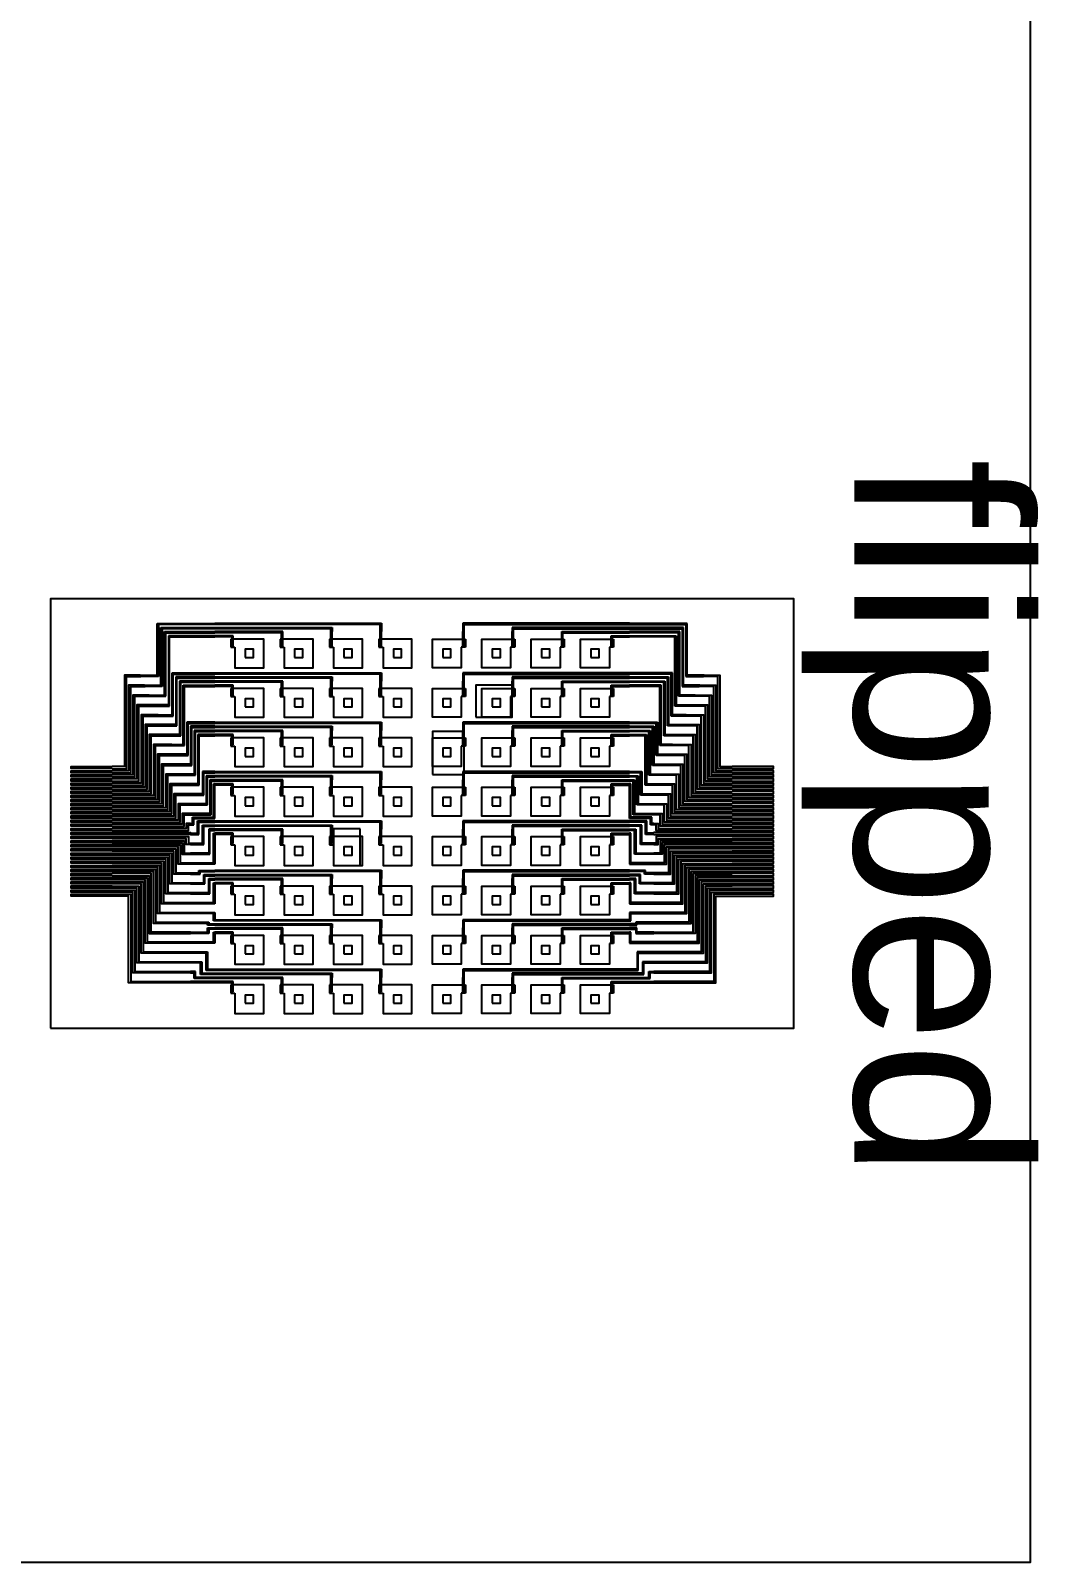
# Model space of a CAD drawing. Header units: millimetres. Extents: x -64 to 318, y -275 to 106.
# Drawn here: x 195.8 to 318.2, y -274.5 to -88.4 of the extents above; entities that cross this region are included whole.
import ezdxf

# ---------------------------------------------------------------- set-up
doc = ezdxf.new("R2010")
doc.units = ezdxf.units.MM
doc.header["$MEASUREMENT"] = 0
doc.styles.get("Standard").update_dxf_attribs({"font": 'Arial.ttf'})

# ---------------------------------------------------------------- blocks, each defined once
blk = doc.blocks.new('*U77')
at = {"color": 3}
for p, q in [((-2, -1.75), (-2, -0.75)), ((-2, -0.75), (-1.5, -0.75)), ((-1.5, -1.75), (-2, -1.75)), ((-1.5, -0.75), (-1.5, -0.75))]:
    blk.add_line(p, q, dxfattribs=at)
blk.add_lwpolyline([(-1.5, -0.75), (-1.5, 1.75), (2, 1.75), (2, -1.75), (-1.5, -1.75)], dxfattribs=at)
blk = doc.blocks.new('*U79')
at = {"color": 0, "linetype": 'ByBlock', "lineweight": -2, "transparency": 16777216}
for p in [(0, 0), (6, 0), (12, 0), (18, 0), (0, -6), (6, -6), (12, -6), (18, -6), (0, -12), (6, -12), (12, -12), (18, -12), (0, -18), (6, -18), (12, -18), (18, -18), (0, -24), (6, -24), (12, -24), (18, -24), (0, -30), (6, -30), (12, -30), (18, -30), (0, -36), (6, -36), (12, -36), (18, -36), (0, -42), (6, -42), (12, -42), (18, -42)]:
    blk.add_blockref('*U77', p, dxfattribs=at)
blk = doc.blocks.new('*U80')
blk.add_lwpolyline([(-0.125, 2.5), (-0.125, -2.5), (0.125, -2.5), (0.125, 2.5)])
blk = doc.blocks.new('*U81')
at = {"color": 0, "linetype": 'ByBlock', "lineweight": -2, "transparency": 16777216}
for p in [(0, 0), (0.5, 0), (1, 0), (1.5, 0), (2, 0), (2.5, 0), (3, 0), (3.5, 0), (4, 0), (4.5, 0), (5, 0), (5.5, 0), (6, 0), (6.5, 0), (7, 0), (7.5, 0), (8, 0), (8.5, 0), (9, 0), (9.5, 0), (10, 0), (10.5, 0), (11, 0), (11.5, 0), (12, 0), (12.5, 0), (13, 0), (13.5, 0), (14, 0), (14.5, 0), (15, 0), (15.5, 0)]:
    blk.add_blockref('*U80', p, dxfattribs=at)
blk = doc.blocks.new('*U82')
for p, q in [((-8.03, 0.28), (-10.12, 0.28)), ((-7.88, 0.13), (-10.12, 0.13)), ((-8.03, 1.38), (-8.03, 0.28)), ((-8.03, 1.38), (-7.88, 1.38)), ((-8.03, 0.28), (-8.03, 0.28)), ((-7.88, 1.38), (-7.88, 0.13)), ((-2.03, 1.38), (-2.03, -0.22)), ((-2.03, 1.38), (-1.88, 1.38)), ((-2, 0.17), (-2, 0.17)), ((-1.88, 1.38), (-1.88, 0.13)), ((-1.88, 0.13), (-1.88, -0.37)), ((3.97, 1.38), (3.97, -0.22)), ((3.97, 1.38), (4.12, 1.38)), ((4, 0.17), (4, 0.17)), ((4.12, 1.38), (4.12, 0.13)), ((4.12, 0.13), (4.12, -0.37)), ((9.97, 1.38), (9.97, -0.22)), ((9.97, 1.38), (10.12, 1.38)), ((10, 0.17), (10, 0.17)), ((10.12, 1.38), (10.12, 0.13)), ((10.12, 0.13), (10.12, -0.37)), ((-2.03, -0.22), (-10.12, -0.22)), ((-1.88, -0.37), (-10.12, -0.37)), ((3.97, -0.72), (-10.12, -0.72)), ((-10.12, -0.88), (4.12, -0.88)), ((9.97, -1.22), (-10.12, -1.22)), ((-10.12, -1.38), (10.12, -1.38)), ((3.97, -0.22), (3.97, -0.72)), ((4.12, -0.88), (4.12, -0.37)), ((9.97, -0.22), (9.97, -0.72)), ((9.97, -0.72), (9.97, -1.22)), ((10.12, -0.88), (10.12, -0.37)), ((10.12, -1.38), (10.12, -0.88))]:
    blk.add_line(p, q)
blk = doc.blocks.new('*U83')
at = {"color": 0, "linetype": 'ByBlock', "lineweight": -2, "transparency": 16777216}
for p in [(0, 0), (0, -6), (0, -12), (0, -18), (0, -24), (0, -30), (0, -36), (0, -42)]:
    blk.add_blockref('*U82', p, dxfattribs=at)
blk = doc.blocks.new('*U84')
at = {"color": 3}
for p, q in [((-2, -1.75), (-2, -0.75)), ((-2, -0.75), (-1.5, -0.75)), ((-1.5, -1.75), (-2, -1.75)), ((-1.5, -0.75), (-1.5, -0.75))]:
    blk.add_line(p, q, dxfattribs=at)
blk.add_lwpolyline([(-1.5, -0.75), (-1.5, 1.75), (2, 1.75), (2, -1.75), (-1.5, -1.75)], dxfattribs=at)
blk = doc.blocks.new('*U85')
at = {"color": 0, "linetype": 'ByBlock', "lineweight": -2, "transparency": 16777216}
for p in [(0, 0), (6, 0), (12, 0), (18, 0), (0, -6), (6, -6), (12, -6), (18, -6), (0, -12), (6, -12), (12, -12), (18, -12), (0, -18), (6, -18), (12, -18), (18, -18), (0, -24), (6, -24), (12, -24), (18, -24), (0, -30), (6, -30), (12, -30), (18, -30), (0, -36), (6, -36), (12, -36), (18, -36), (0, -42), (6, -42), (12, -42), (18, -42)]:
    blk.add_blockref('*U84', p, dxfattribs=at)
blk = doc.blocks.new('*U86')
blk.add_lwpolyline([(-0.125, 2.5), (-0.125, -2.5), (0.125, -2.5), (0.125, 2.5)])
blk = doc.blocks.new('*U87')
at = {"color": 0, "linetype": 'ByBlock', "lineweight": -2, "transparency": 16777216}
for p in [(0, 0), (0.5, 0), (1, 0), (1.5, 0), (2, 0), (2.5, 0), (3, 0), (3.5, 0), (4, 0), (4.5, 0), (5, 0), (5.5, 0), (6, 0), (6.5, 0), (7, 0), (7.5, 0), (8, 0), (8.5, 0), (9, 0), (9.5, 0), (10, 0), (10.5, 0), (11, 0), (11.5, 0), (12, 0), (12.5, 0), (13, 0), (13.5, 0), (14, 0), (14.5, 0), (15, 0), (15.5, 0)]:
    blk.add_blockref('*U86', p, dxfattribs=at)
blk = doc.blocks.new('*U88')
for p, q in [((-8.03, 0.28), (-10.12, 0.28)), ((-7.88, 0.13), (-10.12, 0.13)), ((-8.03, 1.38), (-8.03, 0.28)), ((-8.03, 1.38), (-7.88, 1.38)), ((-8.03, 0.28), (-8.03, 0.28)), ((-7.88, 1.38), (-7.88, 0.13)), ((-2.03, 1.38), (-2.03, -0.22)), ((-2.03, 1.38), (-1.88, 1.38)), ((-2, 0.17), (-2, 0.17)), ((-1.88, 1.38), (-1.88, 0.13)), ((-1.88, 0.13), (-1.88, -0.37)), ((3.97, 1.38), (3.97, -0.22)), ((3.97, 1.38), (4.12, 1.38)), ((4, 0.17), (4, 0.17)), ((4.12, 1.38), (4.12, 0.13)), ((4.12, 0.13), (4.12, -0.37)), ((9.97, 1.38), (9.97, -0.22)), ((9.97, 1.38), (10.12, 1.38)), ((10, 0.17), (10, 0.17)), ((10.12, 1.38), (10.12, 0.13)), ((10.12, 0.13), (10.12, -0.37)), ((-2.03, -0.22), (-10.12, -0.22)), ((-1.88, -0.37), (-10.12, -0.37)), ((3.97, -0.72), (-10.12, -0.72)), ((-10.12, -0.88), (4.12, -0.88)), ((9.97, -1.22), (-10.12, -1.22)), ((-10.12, -1.38), (10.12, -1.38)), ((3.97, -0.22), (3.97, -0.72)), ((4.12, -0.88), (4.12, -0.37)), ((9.97, -0.22), (9.97, -0.72)), ((9.97, -0.72), (9.97, -1.22)), ((10.12, -0.88), (10.12, -0.37)), ((10.12, -1.38), (10.12, -0.88))]:
    blk.add_line(p, q)
blk = doc.blocks.new('*U89')
at = {"color": 0, "linetype": 'ByBlock', "lineweight": -2, "transparency": 16777216}
for p in [(0, 0), (0, -6), (0, -12), (0, -18), (0, -24), (0, -30), (0, -36), (0, -42)]:
    blk.add_blockref('*U88', p, dxfattribs=at)
blk = doc.blocks.new('*U90')
at = {"color": 4}
blk.add_lwpolyline([(-0.5, 0.5), (0.5, 0.5), (0.5, -0.5), (-0.5, -0.5)], close=True, dxfattribs=at)
blk = doc.blocks.new('*U91')
at = {"color": 0, "linetype": 'ByBlock', "lineweight": -2, "transparency": 16777216}
for p in [(0, 0), (6, 0), (12, 0), (18, 0), (24, 0), (30, 0), (36, 0), (42, 0), (0, -6), (6, -6), (12, -6), (18, -6), (24, -6), (30, -6), (36, -6), (42, -6), (0, -12), (6, -12), (12, -12), (18, -12), (24, -12), (30, -12), (36, -12), (42, -12), (0, -18), (6, -18), (12, -18), (18, -18), (24, -18), (30, -18), (36, -18), (42, -18), (0, -24), (6, -24), (12, -24), (18, -24), (24, -24), (30, -24), (36, -24), (42, -24), (0, -30), (6, -30), (12, -30), (18, -30), (24, -30), (30, -30), (36, -30), (42, -30), (0, -36), (6, -36), (12, -36), (18, -36), (24, -36), (30, -36), (36, -36), (42, -36), (0, -42), (6, -42), (12, -42), (18, -42), (24, -42), (30, -42), (36, -42), (42, -42)]:
    blk.add_blockref('*U90', p, dxfattribs=at)

msp = doc.modelspace()

# ---------------------------------------------------------------- linework, layer by layer
for p, q in [((211.14, -166.75), (211.14, -160.45)), ((211.14, -160.45), (218.14, -160.45)), ((218.14, -160.6), (211.29, -160.6)), ((211.29, -160.6), (211.29, -166.9)), ((211.59, -167.95), (211.59, -160.95)), ((211.59, -160.95), (218.14, -160.95)), ((218.14, -161.1), (211.74, -161.1)), ((211.74, -161.1), (211.74, -168.1)), ((212.04, -169.15), (212.04, -161.45)), ((212.04, -161.45), (218.14, -161.45)), ((212.19, -169.3), (212.19, -161.6)), ((212.19, -161.6), (218.14, -161.6)), ((275.51, -160.45), (268.51, -160.45)), ((268.51, -160.6), (275.36, -160.6)), ((275.06, -160.95), (268.51, -160.95)), ((268.51, -161.1), (274.91, -161.1)), ((274.61, -161.45), (268.51, -161.45)), ((274.46, -161.6), (268.51, -161.6)), ((274.46, -169.3), (274.46, -161.6)), ((274.61, -169.15), (274.61, -161.45)), ((274.91, -161.1), (274.91, -168.1)), ((275.06, -167.95), (275.06, -160.95)), ((275.36, -160.6), (275.36, -166.9)), ((275.51, -166.75), (275.51, -160.45)), ((218.14, -161.95), (212.49, -161.95)), ((212.49, -161.95), (212.49, -170.35)), ((212.64, -170.5), (212.64, -162.1)), ((212.64, -162.1), (218.14, -162.1)), ((268.51, -161.95), (274.16, -161.95)), ((274.01, -162.1), (268.51, -162.1)), ((274.01, -170.5), (274.01, -162.1)), ((274.16, -161.95), (274.16, -170.35)), ((209.06, -166.75), (211.14, -166.75)), ((211.29, -166.9), (209.13, -166.9)), ((212.94, -171.55), (212.94, -166.45)), ((212.94, -166.45), (218.14, -166.45)), ((213.09, -171.7), (213.09, -166.6)), ((213.09, -166.6), (218.14, -166.6)), ((218.14, -166.95), (213.39, -166.95)), ((213.39, -166.95), (213.39, -172.75)), ((213.54, -172.9), (213.54, -167.1)), ((213.54, -167.1), (218.14, -167.1)), ((218.14, -167.45), (213.84, -167.45)), ((213.84, -167.45), (213.84, -173.95)), ((273.71, -166.45), (268.51, -166.45)), ((273.56, -166.6), (268.51, -166.6)), ((268.51, -166.95), (273.26, -166.95)), ((273.11, -167.1), (268.51, -167.1)), ((268.51, -167.45), (272.81, -167.45)), ((272.81, -167.45), (272.81, -173.95)), ((273.11, -172.9), (273.11, -167.1)), ((273.26, -166.95), (273.26, -172.75)), ((273.56, -171.7), (273.56, -166.6)), ((273.71, -171.55), (273.71, -166.45)), ((275.36, -166.9), (277.51, -166.9)), ((277.58, -166.75), (275.51, -166.75)), ((209.61, -167.95), (211.59, -167.95)), ((211.74, -168.1), (209.68, -168.1)), ((210.16, -169.15), (212.04, -169.15)), ((210.23, -169.3), (212.19, -169.3)), ((213.99, -174.1), (213.99, -167.6)), ((213.99, -167.6), (218.14, -167.6)), ((214.29, -175.15), (214.29, -167.95)), ((214.29, -167.95), (218.14, -167.95)), ((214.44, -175.3), (214.44, -168.1)), ((214.44, -168.1), (218.14, -168.1)), ((272.66, -167.6), (268.51, -167.6)), ((272.36, -167.95), (268.51, -167.95)), ((272.21, -168.1), (268.51, -168.1)), ((272.21, -175.3), (272.21, -168.1)), ((272.36, -175.15), (272.36, -167.95)), ((272.66, -174.1), (272.66, -167.6)), ((276.42, -169.3), (274.46, -169.3)), ((276.48, -169.15), (274.61, -169.15)), ((274.91, -168.1), (276.96, -168.1)), ((277.03, -167.95), (275.06, -167.95)), ((212.49, -170.35), (210.71, -170.35)), ((210.78, -170.5), (212.64, -170.5)), ((275.87, -170.5), (274.01, -170.5)), ((274.16, -170.35), (275.94, -170.35)), ((211.26, -171.55), (212.94, -171.55)), ((211.33, -171.7), (213.09, -171.7)), ((213.39, -172.75), (211.81, -172.75)), ((211.88, -172.9), (213.54, -172.9)), ((218.14, -172.45), (214.74, -172.45)), ((214.74, -172.45), (214.74, -176.35)), ((214.89, -176.5), (214.89, -172.6)), ((214.89, -172.6), (218.14, -172.6)), ((218.14, -172.95), (215.19, -172.95)), ((215.19, -172.95), (215.19, -177.55)), ((268.51, -172.45), (271.91, -172.45)), ((271.76, -172.6), (268.51, -172.6)), ((268.51, -172.95), (271.46, -172.95)), ((271.46, -172.95), (271.46, -177.55)), ((271.76, -176.5), (271.76, -172.6)), ((271.91, -172.45), (271.91, -176.35)), ((274.77, -172.9), (273.11, -172.9)), ((273.26, -172.75), (274.84, -172.75)), ((275.32, -171.7), (273.56, -171.7)), ((275.39, -171.55), (273.71, -171.55)), ((213.84, -173.95), (212.36, -173.95)), ((212.42, -174.1), (213.99, -174.1)), ((215.34, -177.7), (215.34, -173.1)), ((215.34, -173.1), (218.14, -173.1)), ((218.14, -173.45), (215.64, -173.45)), ((215.64, -173.45), (215.64, -178.75)), ((215.79, -178.9), (215.79, -173.6)), ((215.79, -173.6), (218.14, -173.6)), ((218.14, -173.95), (216.09, -173.95)), ((216.09, -173.95), (216.09, -179.95)), ((216.24, -180.1), (216.24, -174.1)), ((216.24, -174.1), (218.14, -174.1)), ((271.31, -173.1), (268.51, -173.1)), ((268.51, -173.45), (271.01, -173.45)), ((270.86, -173.6), (268.51, -173.6)), ((268.51, -173.95), (270.56, -173.95)), ((270.41, -174.1), (268.51, -174.1)), ((270.41, -180.1), (270.41, -174.1)), ((270.56, -173.95), (270.56, -179.95)), ((270.86, -178.9), (270.86, -173.6)), ((271.01, -173.45), (271.01, -178.75)), ((271.31, -177.7), (271.31, -173.1)), ((274.22, -174.1), (272.66, -174.1)), ((272.81, -173.95), (274.29, -173.95)), ((212.9, -175.15), (214.29, -175.15)), ((212.97, -175.3), (214.44, -175.3)), ((214.74, -176.35), (213.45, -176.35)), ((213.52, -176.5), (214.89, -176.5)), ((273.13, -176.5), (271.76, -176.5)), ((271.91, -176.35), (273.19, -176.35)), ((273.67, -175.3), (272.21, -175.3)), ((273.74, -175.15), (272.36, -175.15)), ((215.19, -177.55), (214, -177.55)), ((214.07, -177.7), (215.34, -177.7)), ((218.14, -178.45), (216.64, -178.45)), ((216.64, -178.45), (216.64, -181.15)), ((216.79, -181.3), (216.79, -178.6)), ((216.79, -178.6), (218.14, -178.6)), ((268.51, -178.45), (270.01, -178.45)), ((269.86, -178.6), (268.51, -178.6)), ((269.86, -181.3), (269.86, -178.6)), ((270.01, -178.45), (270.01, -181.15)), ((272.58, -177.7), (271.31, -177.7)), ((271.46, -177.55), (272.65, -177.55)), ((215.64, -178.75), (214.55, -178.75)), ((214.62, -178.9), (215.79, -178.9)), ((216.09, -179.95), (215.17, -179.95)), ((215.17, -180.1), (216.24, -180.1)), ((218.14, -178.95), (217.09, -178.95)), ((217.09, -178.95), (217.09, -182.35)), ((217.24, -182.5), (217.24, -179.1)), ((217.24, -179.1), (218.14, -179.1)), ((218.14, -179.45), (217.54, -179.45)), ((217.54, -179.45), (217.54, -183.55)), ((217.69, -183.7), (217.69, -179.6)), ((217.69, -179.6), (218.14, -179.6)), ((217.99, -183.99), (217.99, -179.95)), ((217.99, -179.95), (218.14, -179.95)), ((218.14, -184.14), (218.14, -180.1)), ((268.51, -178.95), (269.56, -178.95)), ((269.41, -179.1), (268.51, -179.1)), ((268.51, -179.45), (269.11, -179.45)), ((268.96, -179.6), (268.51, -179.6)), ((268.66, -179.95), (268.51, -179.95)), ((268.51, -184.14), (268.51, -180.1)), ((268.66, -183.99), (268.66, -179.95)), ((268.96, -183.7), (268.96, -179.6)), ((269.11, -179.45), (269.11, -183.55)), ((269.41, -182.5), (269.41, -179.1)), ((269.56, -178.95), (269.56, -182.35)), ((271.48, -180.1), (270.41, -180.1)), ((270.56, -179.95), (271.48, -179.95)), ((272.03, -178.9), (270.86, -178.9)), ((271.01, -178.75), (272.1, -178.75)), ((216.64, -181.15), (215.17, -181.15)), ((215.17, -181.3), (216.79, -181.3)), ((271.48, -181.3), (269.86, -181.3)), ((270.01, -181.15), (271.48, -181.15)), ((217.09, -182.35), (215.17, -182.35)), ((217.54, -183.55), (215.17, -183.55)), ((215.17, -183.7), (217.69, -183.7)), ((215.32, -182.5), (217.24, -182.5)), ((215.44, -184.75), (215.44, -183.99)), ((215.44, -183.99), (217.99, -183.99)), ((215.59, -184.9), (215.59, -184.14)), ((215.59, -184.14), (218.14, -184.14)), ((271.06, -184.14), (268.51, -184.14)), ((271.21, -183.99), (268.66, -183.99)), ((271.48, -183.7), (268.96, -183.7)), ((269.11, -183.55), (271.48, -183.55)), ((271.33, -182.5), (269.41, -182.5)), ((269.56, -182.35), (271.48, -182.35)), ((271.06, -184.9), (271.06, -184.14)), ((271.21, -184.75), (271.21, -183.99)), ((215.17, -184.75), (215.44, -184.75)), ((215.17, -184.9), (215.59, -184.9)), ((215.17, -185.95), (216.04, -185.95)), ((216.04, -185.95), (216.04, -184.45)), ((216.04, -184.45), (218.14, -184.45)), ((216.19, -186.1), (216.19, -184.6)), ((216.19, -184.6), (218.14, -184.6)), ((216.64, -187.15), (216.64, -184.95)), ((216.64, -184.95), (218.14, -184.95)), ((216.79, -187.3), (216.79, -185.1)), ((216.79, -185.1), (218.14, -185.1)), ((218.14, -185.45), (217.39, -185.45)), ((217.39, -185.45), (217.39, -188.35)), ((217.54, -188.5), (217.54, -185.6)), ((217.54, -185.6), (218.14, -185.6)), ((217.99, -189.55), (217.99, -185.95)), ((217.99, -185.95), (218.14, -185.95)), ((270.61, -184.45), (268.51, -184.45)), ((270.46, -184.6), (268.51, -184.6)), ((270.01, -184.95), (268.51, -184.95)), ((269.86, -185.1), (268.51, -185.1)), ((268.51, -185.45), (269.26, -185.45)), ((269.11, -185.6), (268.51, -185.6)), ((268.66, -185.95), (268.51, -185.95)), ((268.66, -189.55), (268.66, -185.95)), ((269.11, -188.5), (269.11, -185.6)), ((269.26, -185.45), (269.26, -188.35)), ((269.86, -187.3), (269.86, -185.1)), ((270.01, -187.15), (270.01, -184.95)), ((270.46, -186.1), (270.46, -184.6)), ((270.61, -185.95), (270.61, -184.45)), ((271.48, -185.95), (270.61, -185.95)), ((271.48, -184.9), (271.06, -184.9)), ((271.48, -184.75), (271.21, -184.75)), ((215.17, -186.1), (205.67, -186.1)), ((215.17, -186.1), (216.19, -186.1)), ((215.17, -187.15), (216.64, -187.15)), ((215.17, -187.3), (216.79, -187.3)), ((218.14, -186.1), (218.14, -189.7)), ((268.51, -186.1), (268.51, -189.7)), ((271.48, -187.3), (269.86, -187.3)), ((271.48, -187.15), (270.01, -187.15)), ((271.48, -186.1), (270.46, -186.1)), ((271.48, -186.1), (280.98, -186.1)), ((217.39, -188.35), (215.17, -188.35)), ((215.17, -188.5), (217.54, -188.5)), ((215.17, -189.55), (217.99, -189.55)), ((218.14, -189.7), (215.17, -189.7)), ((268.51, -189.7), (271.48, -189.7)), ((271.48, -189.55), (268.66, -189.55)), ((271.48, -188.5), (269.11, -188.5)), ((269.26, -188.35), (271.48, -188.35)), ((215.17, -190.75), (216.19, -190.75)), ((215.17, -190.9), (216.34, -190.9)), ((216.19, -190.75), (216.19, -190.45)), ((216.19, -190.45), (218.14, -190.45)), ((216.34, -190.9), (216.34, -190.6)), ((216.34, -190.6), (218.14, -190.6)), ((216.79, -191.95), (216.79, -190.95)), ((216.79, -190.95), (218.14, -190.95)), ((216.94, -192.1), (216.94, -191.1)), ((216.94, -191.1), (218.14, -191.1)), ((217.39, -193.15), (217.39, -191.45)), ((217.39, -191.45), (218.14, -191.45)), ((217.54, -193.3), (217.54, -191.6)), ((217.54, -191.6), (218.14, -191.6)), ((270.46, -190.45), (268.51, -190.45)), ((270.31, -190.6), (268.51, -190.6)), ((269.86, -190.95), (268.51, -190.95)), ((269.71, -191.1), (268.51, -191.1)), ((269.26, -191.45), (268.51, -191.45)), ((269.11, -191.6), (268.51, -191.6)), ((269.11, -193.3), (269.11, -191.6)), ((269.26, -193.15), (269.26, -191.45)), ((269.71, -192.1), (269.71, -191.1)), ((269.86, -191.95), (269.86, -190.95)), ((270.31, -190.9), (270.31, -190.6)), ((271.48, -190.9), (270.31, -190.9)), ((270.46, -190.75), (270.46, -190.45)), ((271.48, -190.75), (270.46, -190.75)), ((215.17, -191.95), (216.79, -191.95)), ((215.17, -192.1), (216.94, -192.1)), ((215.17, -193.15), (217.39, -193.15)), ((215.17, -193.3), (217.54, -193.3)), ((217.99, -194.35), (217.99, -191.95)), ((217.99, -191.95), (218.14, -191.95)), ((218.14, -192.1), (218.14, -194.5)), ((268.66, -191.95), (268.51, -191.95)), ((268.51, -192.1), (268.51, -194.5)), ((268.66, -194.35), (268.66, -191.95)), ((271.48, -193.3), (269.11, -193.3)), ((271.48, -193.15), (269.26, -193.15)), ((271.48, -192.1), (269.71, -192.1)), ((271.48, -191.95), (269.86, -191.95)), ((215.17, -194.35), (217.99, -194.35)), ((218.14, -194.5), (215.17, -194.5)), ((268.51, -194.5), (271.48, -194.5)), ((271.48, -194.35), (268.66, -194.35)), ((215.17, -195.55), (218.14, -195.55)), ((217.99, -195.7), (215.17, -195.7)), ((215.17, -196.75), (217.39, -196.75)), ((217.24, -196.9), (215.17, -196.9)), ((217.24, -197.1), (217.24, -196.9)), ((218.14, -197.1), (217.24, -197.1)), ((217.39, -196.75), (217.39, -196.95)), ((217.39, -196.95), (218.14, -196.95)), ((217.99, -196.6), (217.99, -195.7)), ((218.14, -196.6), (217.99, -196.6)), ((218.14, -195.55), (218.14, -196.45)), ((271.48, -195.55), (268.51, -195.55)), ((268.51, -195.55), (268.51, -196.45)), ((268.51, -196.6), (268.66, -196.6)), ((269.26, -196.95), (268.51, -196.95)), ((268.51, -197.1), (269.41, -197.1)), ((268.66, -196.6), (268.66, -195.7)), ((268.66, -195.7), (271.48, -195.7)), ((271.48, -196.75), (269.26, -196.75)), ((269.26, -196.75), (269.26, -196.95)), ((269.41, -197.1), (269.41, -196.9)), ((269.41, -196.9), (271.48, -196.9)), ((215.17, -197.95), (217.24, -197.95)), ((217.39, -198.1), (215.17, -198.1)), ((217.24, -197.95), (217.24, -197.45)), ((217.24, -197.45), (218.14, -197.45)), ((218.14, -197.6), (217.39, -197.6)), ((217.39, -197.6), (217.39, -198.1)), ((217.99, -199.15), (217.99, -197.95)), ((217.99, -197.95), (218.14, -197.95)), ((218.14, -198.1), (218.14, -199.3)), ((269.41, -197.45), (268.51, -197.45)), ((268.51, -197.6), (269.26, -197.6)), ((268.66, -197.95), (268.51, -197.95)), ((268.51, -198.1), (268.51, -199.3)), ((268.66, -199.15), (268.66, -197.95)), ((269.26, -197.6), (269.26, -198.1)), ((269.26, -198.1), (271.48, -198.1)), ((269.41, -197.95), (269.41, -197.45)), ((271.48, -197.95), (269.41, -197.95)), ((215.17, -199.15), (217.99, -199.15)), ((218.14, -199.3), (215.17, -199.3)), ((215.17, -200.35), (217.23, -200.35)), ((217.08, -200.5), (215.17, -200.5)), ((217.08, -202.6), (217.08, -200.5)), ((217.23, -200.35), (217.23, -202.45)), ((268.51, -199.3), (271.48, -199.3)), ((271.48, -199.15), (268.66, -199.15)), ((271.48, -200.35), (269.42, -200.35)), ((269.42, -200.35), (269.42, -202.45)), ((269.57, -202.6), (269.57, -200.5)), ((269.57, -200.5), (271.48, -200.5)), ((215.17, -201.55), (216.54, -201.55)), ((216.39, -201.7), (215.17, -201.7)), ((215.79, -202.75), (215.17, -202.75)), ((215.79, -203.45), (215.79, -202.75)), ((216.39, -203.1), (216.39, -201.7)), ((216.54, -201.55), (216.54, -202.95)), ((218.14, -202.6), (217.08, -202.6)), ((217.23, -202.45), (218.14, -202.45)), ((269.42, -202.45), (268.51, -202.45)), ((268.51, -202.6), (269.57, -202.6)), ((271.48, -201.55), (270.1, -201.55)), ((270.1, -201.55), (270.1, -202.95)), ((270.25, -203.1), (270.25, -201.7)), ((270.25, -201.7), (271.48, -201.7)), ((270.86, -203.45), (270.86, -202.75)), ((270.86, -202.75), (271.48, -202.75)), ((215.17, -202.9), (215.64, -202.9)), ((218.14, -203.95), (215.17, -203.95)), ((218.14, -204.1), (215.17, -204.1)), ((215.64, -203.6), (215.64, -202.9)), ((218.14, -203.6), (215.64, -203.6)), ((218.14, -203.45), (215.79, -203.45)), ((218.14, -203.1), (216.39, -203.1)), ((216.54, -202.95), (218.14, -202.95)), ((270.1, -202.95), (268.51, -202.95)), ((268.51, -203.1), (270.25, -203.1)), ((268.51, -203.45), (270.86, -203.45)), ((268.51, -203.6), (271.01, -203.6)), ((268.51, -203.95), (271.48, -203.95)), ((268.51, -204.1), (271.48, -204.1)), ((271.48, -202.9), (271.01, -202.9)), ((271.01, -203.6), (271.01, -202.9))]:
    msp.add_line(p, q)
at = {"color": 1}
for points in [[(-63.82, 106.49), (317.18, 106.49), (317.18, -274.51), (-63.82, -274.51)], [(249.86, -171.85), (254.27, -171.85), (254.27, -167.95), (249.86, -167.95)], [(244.57, -178.81), (248.42, -178.81), (248.42, -173.6), (244.57, -173.6)], [(235.81, -185.41), (232.57, -185.41), (232.57, -189.85), (235.81, -189.85)]]:
    msp.add_lwpolyline(points, close=True, dxfattribs=at)
at = {"color": 4}
msp.add_lwpolyline([(198.17, -209.6), (288.48, -209.6), (288.48, -157.45), (198.17, -157.45)], close=True, dxfattribs=at)
for points in [[(209.06, -166.75), (207.17, -166.75), (207.17, -177.85), (205.67, -177.85)], [(205.67, -178.1), (207.42, -178.1), (207.42, -166.9), (209.13, -166.9)], [(280.98, -178.1), (279.23, -178.1), (279.23, -166.9), (277.51, -166.9)], [(277.58, -166.75), (279.48, -166.75), (279.48, -177.85), (280.98, -177.85)], [(209.61, -167.95), (207.67, -167.95), (207.67, -178.35), (205.67, -178.35)], [(205.67, -178.6), (207.92, -178.6), (207.92, -168.1), (209.68, -168.1)], [(210.16, -169.15), (208.17, -169.15), (208.17, -178.85), (205.67, -178.85)], [(205.67, -179.1), (208.42, -179.1), (208.42, -169.3), (210.23, -169.3)], [(280.98, -179.1), (278.23, -179.1), (278.23, -169.3), (276.42, -169.3)], [(276.48, -169.15), (278.48, -169.15), (278.48, -178.85), (280.98, -178.85)], [(280.98, -178.6), (278.73, -178.6), (278.73, -168.1), (276.96, -168.1)], [(277.03, -167.95), (278.98, -167.95), (278.98, -178.35), (280.98, -178.35)], [(210.71, -170.35), (208.67, -170.35), (208.67, -179.35), (205.67, -179.35)], [(205.67, -179.6), (208.92, -179.6), (208.92, -170.5), (210.78, -170.5)], [(280.98, -179.6), (277.73, -179.6), (277.73, -170.5), (275.87, -170.5)], [(275.94, -170.35), (277.98, -170.35), (277.98, -179.35), (280.98, -179.35)], [(211.26, -171.55), (209.17, -171.55), (209.17, -179.85), (205.67, -179.85)], [(205.67, -180.1), (209.42, -180.1), (209.42, -171.7), (211.33, -171.7)], [(211.81, -172.75), (209.67, -172.75), (209.67, -180.35), (205.67, -180.35)], [(205.67, -180.6), (209.92, -180.6), (209.92, -172.9), (211.88, -172.9)], [(280.98, -180.6), (276.73, -180.6), (276.73, -172.9), (274.77, -172.9)], [(274.84, -172.75), (276.98, -172.75), (276.98, -180.35), (280.98, -180.35)], [(280.98, -180.1), (277.23, -180.1), (277.23, -171.7), (275.32, -171.7)], [(275.39, -171.55), (277.48, -171.55), (277.48, -179.85), (280.98, -179.85)], [(212.36, -173.95), (210.17, -173.95), (210.17, -180.85), (205.67, -180.85)], [(205.67, -181.1), (210.42, -181.1), (210.42, -174.1), (212.42, -174.1)], [(280.98, -181.1), (276.23, -181.1), (276.23, -174.1), (274.22, -174.1)], [(274.29, -173.95), (276.48, -173.95), (276.48, -180.85), (280.98, -180.85)], [(212.9, -175.15), (210.67, -175.15), (210.67, -181.35), (205.67, -181.35)], [(205.67, -181.6), (210.92, -181.6), (210.92, -175.3), (212.97, -175.3)], [(213.45, -176.35), (211.17, -176.35), (211.17, -181.85), (205.67, -181.85)], [(205.67, -182.1), (211.42, -182.1), (211.42, -176.5), (213.52, -176.5)], [(280.98, -182.1), (275.23, -182.1), (275.23, -176.5), (273.13, -176.5)], [(273.19, -176.35), (275.48, -176.35), (275.48, -181.85), (280.98, -181.85)], [(280.98, -181.6), (275.73, -181.6), (275.73, -175.3), (273.67, -175.3)], [(273.74, -175.15), (275.98, -175.15), (275.98, -181.35), (280.98, -181.35)], [(214, -177.55), (211.67, -177.55), (211.67, -182.35), (205.67, -182.35)], [(205.67, -182.6), (211.92, -182.6), (211.92, -177.7), (214.07, -177.7)], [(280.98, -182.6), (274.73, -182.6), (274.73, -177.7), (272.58, -177.7)], [(272.65, -177.55), (274.98, -177.55), (274.98, -182.35), (280.98, -182.35)], [(214.55, -178.75), (212.17, -178.75), (212.17, -182.85), (205.67, -182.85)], [(205.67, -183.1), (212.42, -183.1), (212.42, -178.9), (214.62, -178.9)], [(215.17, -179.95), (212.67, -179.95), (212.67, -183.35), (205.67, -183.35)], [(205.67, -183.6), (212.92, -183.6), (212.92, -180.1), (215.17, -180.1)], [(271.48, -179.95), (273.98, -179.95), (273.98, -183.35), (280.98, -183.35)], [(280.98, -183.6), (273.73, -183.6), (273.73, -180.1), (271.48, -180.1)], [(280.98, -183.1), (274.23, -183.1), (274.23, -178.9), (272.03, -178.9)], [(272.1, -178.75), (274.48, -178.75), (274.48, -182.85), (280.98, -182.85)], [(215.17, -181.15), (213.17, -181.15), (213.17, -183.85), (205.67, -183.85)], [(205.67, -184.1), (213.42, -184.1), (213.42, -181.3), (215.17, -181.3)], [(271.48, -181.15), (273.48, -181.15), (273.48, -183.85), (280.98, -183.85)], [(280.98, -184.1), (273.23, -184.1), (273.23, -181.3), (271.48, -181.3)], [(215.17, -182.35), (213.67, -182.35), (213.67, -184.35), (205.67, -184.35)], [(205.67, -184.6), (213.92, -184.6), (213.92, -182.5), (215.32, -182.5)], [(215.17, -183.55), (214.17, -183.55), (214.17, -184.85), (205.67, -184.85)], [(205.67, -185.1), (214.42, -185.1), (214.42, -183.7), (215.17, -183.7)], [(280.98, -184.6), (272.73, -184.6), (272.73, -182.5), (271.33, -182.5)], [(271.48, -182.35), (272.98, -182.35), (272.98, -184.35), (280.98, -184.35)], [(271.48, -183.55), (272.48, -183.55), (272.48, -184.85), (280.98, -184.85)], [(280.98, -185.1), (272.23, -185.1), (272.23, -183.7), (271.48, -183.7)], [(215.17, -184.75), (214.67, -184.75), (214.67, -185.35), (205.67, -185.35)], [(205.67, -185.6), (214.92, -185.6), (214.92, -184.9), (215.17, -184.9)], [(205.67, -185.85), (215.17, -185.85), (215.17, -185.95)], [(271.48, -184.75), (271.98, -184.75), (271.98, -185.35), (280.98, -185.35)], [(280.98, -185.6), (271.73, -185.6), (271.73, -184.9), (271.48, -184.9)], [(280.98, -185.85), (271.48, -185.85), (271.48, -185.95)], [(205.67, -186.35), (214.92, -186.35), (214.92, -187.15), (215.17, -187.15)], [(215.17, -187.3), (214.67, -187.3), (214.67, -186.6), (205.67, -186.6)], [(205.67, -186.85), (214.42, -186.85), (214.42, -188.35), (215.17, -188.35)], [(205.67, -187.1), (214.17, -187.1), (214.17, -188.5), (215.17, -188.5)], [(205.67, -187.35), (213.92, -187.35), (213.92, -189.55), (215.17, -189.55)], [(215.17, -189.7), (213.67, -189.7), (213.67, -187.6), (205.67, -187.6)], [(205.67, -187.85), (213.42, -187.85), (213.42, -190.75), (215.17, -190.75)], [(280.98, -186.35), (271.73, -186.35), (271.73, -187.15), (271.48, -187.15)], [(271.48, -187.3), (271.98, -187.3), (271.98, -186.6), (280.98, -186.6)], [(280.98, -186.85), (272.23, -186.85), (272.23, -188.35), (271.48, -188.35)], [(280.98, -187.1), (272.48, -187.1), (272.48, -188.5), (271.48, -188.5)], [(280.98, -187.35), (272.73, -187.35), (272.73, -189.55), (271.48, -189.55)], [(271.48, -189.7), (272.98, -189.7), (272.98, -187.6), (280.98, -187.6)], [(280.98, -187.85), (273.23, -187.85), (273.23, -190.75), (271.48, -190.75)], [(215.17, -190.9), (213.17, -190.9), (213.17, -188.1), (205.67, -188.1)], [(205.67, -188.35), (212.92, -188.35), (212.92, -191.95), (215.17, -191.95)], [(215.17, -192.1), (212.67, -192.1), (212.67, -188.6), (205.67, -188.6)], [(205.67, -188.85), (212.42, -188.85), (212.42, -193.15), (215.17, -193.15)], [(215.17, -193.3), (212.17, -193.3), (212.17, -189.1), (205.67, -189.1)], [(205.67, -189.35), (211.92, -189.35), (211.92, -194.35), (215.17, -194.35)], [(215.17, -194.5), (211.67, -194.5), (211.67, -189.6), (205.67, -189.6)], [(271.48, -190.9), (273.48, -190.9), (273.48, -188.1), (280.98, -188.1)], [(280.98, -188.35), (273.73, -188.35), (273.73, -191.95), (271.48, -191.95)], [(271.48, -192.1), (273.98, -192.1), (273.98, -188.6), (280.98, -188.6)], [(280.98, -188.85), (274.23, -188.85), (274.23, -193.15), (271.48, -193.15)], [(271.48, -193.3), (274.48, -193.3), (274.48, -189.1), (280.98, -189.1)], [(280.98, -189.35), (274.73, -189.35), (274.73, -194.35), (271.48, -194.35)], [(271.48, -194.5), (274.98, -194.5), (274.98, -189.6), (280.98, -189.6)], [(205.67, -189.85), (211.42, -189.85), (211.42, -195.55), (215.17, -195.55)], [(215.17, -195.7), (211.17, -195.7), (211.17, -190.1), (205.67, -190.1)], [(205.67, -190.35), (210.92, -190.35), (210.92, -196.75), (215.17, -196.75)], [(215.17, -196.9), (210.67, -196.9), (210.67, -190.6), (205.67, -190.6)], [(215.17, -197.95), (210.42, -197.95), (210.42, -190.85), (205.67, -190.85)], [(205.67, -191.1), (210.17, -191.1), (210.17, -198.1), (215.17, -198.1)], [(205.67, -191.35), (209.92, -191.35), (209.92, -199.15), (215.17, -199.15)], [(215.17, -199.3), (209.67, -199.3), (209.67, -191.6), (205.67, -191.6)], [(280.98, -189.85), (275.23, -189.85), (275.23, -195.55), (271.48, -195.55)], [(271.48, -195.7), (275.48, -195.7), (275.48, -190.1), (280.98, -190.1)], [(280.98, -190.35), (275.73, -190.35), (275.73, -196.75), (271.48, -196.75)], [(271.48, -196.9), (275.98, -196.9), (275.98, -190.6), (280.98, -190.6)], [(271.48, -197.95), (276.23, -197.95), (276.23, -190.85), (280.98, -190.85)], [(280.98, -191.1), (276.48, -191.1), (276.48, -198.1), (271.48, -198.1)], [(280.98, -191.35), (276.73, -191.35), (276.73, -199.15), (271.48, -199.15)], [(271.48, -199.3), (276.98, -199.3), (276.98, -191.6), (280.98, -191.6)], [(205.67, -191.85), (209.42, -191.85), (209.42, -200.35), (215.17, -200.35)], [(215.17, -200.5), (209.17, -200.5), (209.17, -192.1), (205.67, -192.1)], [(205.67, -192.35), (208.92, -192.35), (208.92, -201.55), (215.17, -201.55)], [(215.17, -201.7), (208.67, -201.7), (208.67, -192.6), (205.67, -192.6)], [(205.67, -192.85), (208.42, -192.85), (208.42, -202.75), (215.17, -202.75)], [(215.17, -202.9), (208.17, -202.9), (208.17, -193.1), (205.67, -193.1)], [(205.67, -193.35), (207.92, -193.35), (207.92, -203.95), (215.17, -203.95)], [(280.98, -191.85), (277.23, -191.85), (277.23, -200.35), (271.48, -200.35)], [(271.48, -200.5), (277.48, -200.5), (277.48, -192.1), (280.98, -192.1)], [(280.98, -192.35), (277.73, -192.35), (277.73, -201.55), (271.48, -201.55)], [(271.48, -201.7), (277.98, -201.7), (277.98, -192.6), (280.98, -192.6)], [(280.98, -192.85), (278.23, -192.85), (278.23, -202.75), (271.48, -202.75)], [(271.48, -202.9), (278.48, -202.9), (278.48, -193.1), (280.98, -193.1)], [(280.98, -193.35), (278.73, -193.35), (278.73, -203.95), (271.48, -203.95)], [(215.17, -204.1), (207.67, -204.1), (207.67, -193.6), (205.67, -193.6)], [(271.48, -204.1), (278.98, -204.1), (278.98, -193.6), (280.98, -193.6)]]:
    msp.add_lwpolyline(points)

# ---------------------------------------------------------------- block references
at = {"xscale": -1}
for name, p, rotation in [('*U83', (228.26, -203.82), 180), ('*U79', (222.07, -206.1), 180), ('*U91', (222.32, -206.1), 180), ('*U81', (203.17, -193.47), 269.9999999999997)]:
    msp.add_blockref(name, p, dxfattribs=dict(at, rotation=rotation))
for name, p, rotation in [('*U89', (258.39, -203.82), 179.9999999999994), ('*U85', (264.57, -206.1), 179.9999999999994), ('*U87', (283.48, -193.47), 89.99999999999974)]:
    msp.add_blockref(name, p, dxfattribs=dict(rotation=rotation))

# ---------------------------------------------------------------- texts
msp.add_text('flipped', height=21.218, rotation=270).set_placement((295.82, -140.46))

doc.saveas('drawing.dxf')
